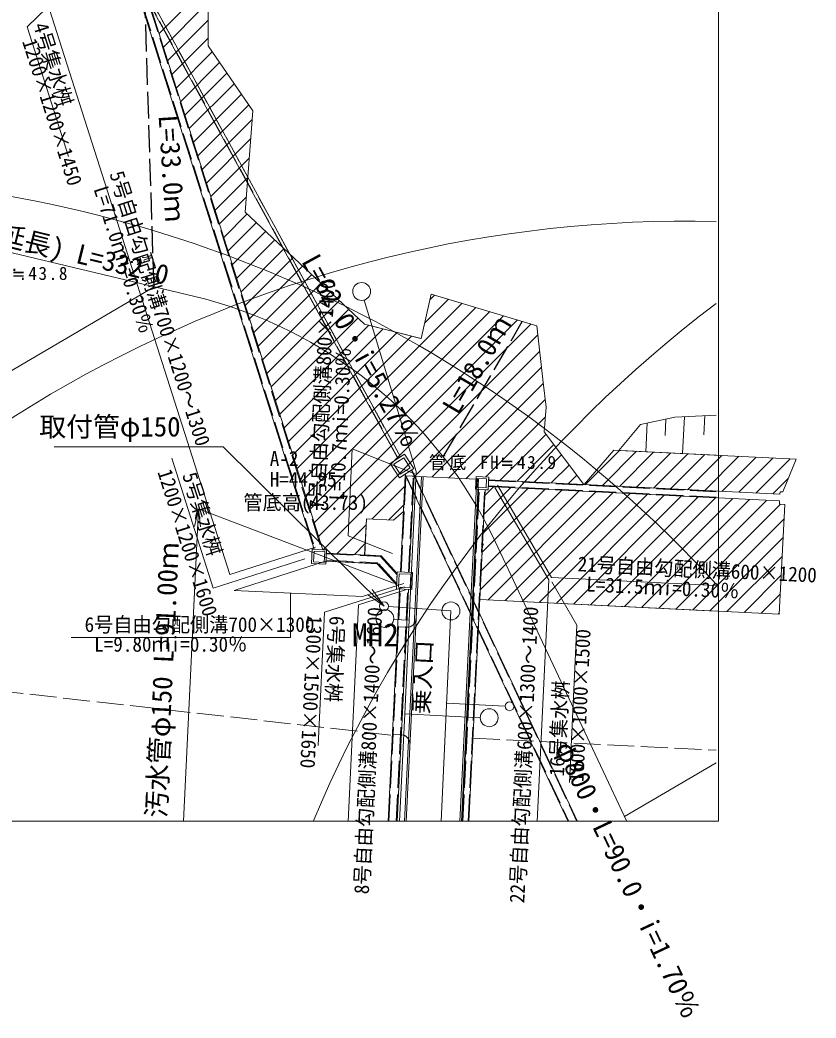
# Model space of a CAD drawing. Units: millimetres on the paper. Extents: x 0 to 442, y -44 to 297.
# Drawn here: x 264.3 to 441.8, y -43.9 to 178.6 of the extents above; entities that cross this region are included whole.
import ezdxf
from ezdxf.enums import TextEntityAlignment as Align

# ---------------------------------------------------------------- set-up
doc = ezdxf.new("R2010")
doc.units = ezdxf.units.MM
doc.header["$PDMODE"] = 32
doc.header["$PDSIZE"] = 0.5
doc.linetypes.add('DASHED', pattern=[7.5, 6, -1.5])
for name, color, linetype, lineweight in [('_0-3_①．雨水', 7, 'Continuous', 9), ('_0-5_②．汚水', 7, 'Continuous', 9), ('①．道路', 7, 'Continuous', 9), ('①．雨水', 7, 'Continuous', 9), ('②．汚水', 3, 'Continuous', 9), ('③．地下', 7, 'Continuous', 9), ('⑥．新設', 5, 'Continuous', 9), ('⑦．防火', 5, 'Continuous', 9), ('造成地', 7, 'Continuous', 9)]:
    doc.layers.add(name, color=color, linetype=linetype, lineweight=lineweight)
doc.styles.add('ＭＳ ゴシック', font='')
doc.styles.get('ＭＳ ゴシック').set_extended_font_data('MS Gothic')

msp = doc.modelspace()

# ---------------------------------------------------------------- linework, layer by layer
at = {"layer": '_0-3_①．雨水'}
for p, q in [((285.401, 195.947), (265.882, 177.072)), ((270.901, 180.936), (311.066, 54.973)), ((265.882, 177.072), (275.118, 148.104)), ((337.487, 63.585), (338.41, 82.993)), ((352.333, 77.417), (338.41, 82.993)), ((298.18, 80.872), (307.411, 51.922)), ((370.208, 74.354), (382.215, 53.757)), ((370.803, 74.877), (382.809, 54.283)), ((347.355, 59.633), (337.487, 63.585)), ((330.216, 61.079), (311.066, 54.973)), ((327.823, 58.43), (307.411, 51.922)), ((332.461, 57.915), (312.063, 51.411)), ((379.656, -0.06), (382.215, 53.757)), ((382.809, 54.283), (419.554, 52.536)), ((312.063, 51.411), (340.703, 50.049)), ((350.036, 52.209), (332.225, 46.53)), ((350.253, 51.528), (339.813, 48.199)), ((349.935, 52.992), (340.703, 50.049)), ((382.867, 53.317), (388.482, 43.685)), ((324.592, 50.815), (324.592, 40.92)), ((337.518, -0.06), (339.813, 48.199)), ((330.815, 16.871), (332.225, 46.53)), ((386.813, 8.586), (388.482, 43.685)), ((324.592, 40.92), (275.734, 40.919))]:
    msp.add_line(p, q, dxfattribs=at)
at = {"layer": '_0-5_②．汚水'}
for p, q in [((309.644, 83.403), (271.894, 83.403)), ((345.51, 47.888), (309.644, 83.403)), ((300.788, -0.032), (304.103, 69.63)), ((304.103, 69.63), (303.247, 65.666)), ((347.621, 52.999), (304.103, 69.63)), ((304.579, 65.603), (304.103, 69.63)), ((345.51, 47.888), (342.84, 51.587)), ((341.784, 50.521), (345.51, 47.888))]:
    msp.add_line(p, q, dxfattribs=at)
at = {"layer": '①．道路'}
for p, q in [((350.183, 76.965), (349.795, 69.038)), ((350.031, -0.06), (353.819, 76.785)), ((350.183, 76.965), (366.014, 76.184)), ((350.391, -0.06), (354.179, 76.768)), ((362.406, -0.06), (366.172, 76.337)), ((362.766, -0.06), (366.531, 76.319)), ((366.014, 76.184), (366.043, 76.774)), ((366.043, 76.774), (368.84, 76.636)), ((368.84, 76.636), (368.702, 73.839)), ((368.053, 73.871), (364.408, -0.06)), ((368.702, 73.839), (368.053, 73.871)), ((349.795, 69.038), (347.566, 67.082)), ((341.177, 59.317), (341.574, 67.377)), ((341.574, 67.377), (347.566, 67.082)), ((347.566, 67.082), (341.574, 67.377)), ((341.177, 59.317), (344.816, 59.138)), ((344.816, 59.138), (348.427, 55.152)), ((348.427, 55.152), (348.26, 51.758)), ((348.939, 51.725), (346.386, -0.06)), ((348.26, 51.758), (348.939, 51.725)), ((350.242, 43.217), (348.522, 43.262)), ((350.522, 43.204), (350.182, 43.22)), ((349.029, 19.249), (347.34, 19.278)), ((349.34, 19.233), (349, 19.25))]:
    msp.add_line(p, q, dxfattribs=at)
for centre, start, end in [((350.62, 45.201), 267.1843, 357.17781), ((349.241, 17.236), 357.17781, 87.1843)]:
    msp.add_arc(centre, 2, start, end, dxfattribs=at)
at = {"layer": '①．雨水'}
for p, q in [((286.902, 196.227), (329.897, 60.574)), ((288.888, 195.919), (331.816, 60.479)), ((349.126, 55.52), (350.183, 76.965)), ((350.183, 76.965), (352.181, 76.866)), ((351.124, 55.422), (352.181, 76.866)), ((365.905, 73.977), (366.043, 76.774)), ((366.043, 76.774), (368.84, 76.636)), ((368.702, 73.839), (368.84, 76.636)), ((368.811, 76.046), (419.554, 73.545)), ((362.906, -0.06), (366.554, 73.945)), ((364.408, -0.06), (368.053, 73.871)), ((365.905, 73.977), (368.702, 73.839)), ((368.737, 74.548), (419.554, 72.043)), ((329.491, 60.594), (329.333, 57.398)), ((329.491, 60.594), (332.687, 60.437)), ((329.871, 60.175), (329.752, 57.778)), ((329.871, 60.175), (332.268, 60.057)), ((332.687, 60.437), (332.529, 57.24)), ((332.268, 60.057), (332.15, 57.66)), ((332.564, 57.94), (343.982, 57.377)), ((332.652, 59.737), (344.816, 59.138)), ((348.427, 55.152), (344.816, 59.138)), ((329.333, 57.398), (332.529, 57.24)), ((329.752, 57.778), (332.15, 57.66)), ((348.302, 52.609), (343.982, 57.377)), ((348.26, 51.758), (348.447, 55.554)), ((348.447, 55.554), (351.843, 55.386)), ((348.679, 52.138), (348.827, 55.134)), ((348.827, 55.134), (351.424, 55.006)), ((351.276, 52.01), (351.424, 55.006)), ((351.656, 51.591), (351.843, 55.386)), ((346.386, -0.06), (348.939, 51.725)), ((348.26, 51.758), (351.656, 51.591)), ((348.389, -0.06), (350.937, 51.626)), ((348.679, 52.138), (351.276, 52.01))]:
    msp.add_line(p, q, dxfattribs=at)
at = {"layer": '①．雨水', "linetype": 'DASHED'}
for p, q in [((287.123, 196.192), (330.111, 60.564)), ((288.667, 195.953), (331.603, 60.49)), ((349.326, 55.51), (350.383, 76.955)), ((350.924, 55.432), (351.981, 76.876)), ((366.324, 74.357), (366.423, 76.354)), ((366.423, 76.354), (368.341, 76.26)), ((368.242, 74.262), (368.341, 76.26)), ((368.803, 75.897), (419.554, 73.395)), ((363.056, -0.06), (366.704, 73.938)), ((364.258, -0.06), (367.903, 73.879)), ((366.324, 74.357), (368.242, 74.262)), ((368.744, 74.698), (419.554, 72.193)), ((332.574, 58.139), (344.075, 57.572)), ((332.643, 59.538), (344.723, 58.942)), ((348.413, 54.869), (344.723, 58.942)), ((348.316, 52.892), (344.075, 57.572)), ((346.587, -0.06), (349.139, 51.715)), ((348.189, -0.06), (350.737, 51.636))]:
    msp.add_line(p, q, dxfattribs=at)
at = {"layer": '②．汚水'}
for p, q in [((360.402, 46.891), (346.501, 47.809)), ((358.205, -0.036), (360.4, 46.839)), ((359.437, 26.278), (372.467, 25.608))]:
    msp.add_line(p, q, dxfattribs=at)
for centre, radius in [((345.504, 47.875), 1), ((360.4, 46.839), 2), ((373.467, 25.608), 1)]:
    msp.add_circle(centre, radius, dxfattribs=at)
at = {"layer": '③．地下', "color": 3}
for p, q in [((348.594, 80.829), (291.803, 184.831)), ((349.177, 81.202), (292.408, 185.161)), ((346.877, 79.729), (350.077, 81.778)), ((349.895, 80.949), (347.706, 79.547)), ((351.297, 78.76), (349.895, 80.949)), ((350.077, 81.778), (352.126, 78.578)), ((348.926, 76.529), (346.877, 79.729)), ((349.108, 77.358), (347.706, 79.547)), ((348.926, 76.529), (352.126, 78.578)), ((352.126, 78.578), (348.926, 76.529)), ((351.297, 78.76), (349.108, 77.358)), ((351.685, 78.296), (388.591, -0.06)), ((350.122, 77.295), (386.557, -0.06))]:
    msp.add_line(p, q, dxfattribs=at)
at = {"layer": '③．地下', "linetype": 'DASHED'}
for p, q in [((348.632, 80.853), (291.842, 184.852)), ((349.139, 81.178), (292.369, 185.14)), ((351.583, 78.231), (388.458, -0.06)), ((350.224, 77.36), (386.69, -0.06))]:
    msp.add_line(p, q, dxfattribs=at)
at = {"layer": '③．地下', "linetype": 'DASHED', "lineweight": 25}
for p, q in [((294.202, 119.103), (292.106, 184.996)), ((358.698, 81.157), (376.313, 111.366))]:
    msp.add_line(p, q, dxfattribs=at)
at = {"layer": '③．地下'}
for p, q in [((302.994, 117.005), (140.117, 155.872)), ((294.202, 119.103), (185.795, 55.425)), ((399.644, -0.06), (370.251, 62.346)), ((399.124, 1.046), (419.554, 12.995))]:
    msp.add_line(p, q, dxfattribs=at)
msp.add_arc((279.783, 19.736), 100, 25.22054, 76.57877, dxfattribs=at)
at = {"layer": '⑥．新設'}
for p, q in [((352.661, 77.937), (341.073, 116.139)), ((352.661, 77.937), (351.083, 44.774)), ((347.659, 44.95), (351.083, 44.774)), ((350.09, 23.891), (351.083, 44.774)), ((350.09, 23.891), (348.951, -0.06)), ((350.09, 23.891), (366.935, 23.026))]:
    msp.add_line(p, q, dxfattribs=at)
for centre in [(340.492, 118.053), (345.67, 45.162), (368.935, 23.041)]:
    msp.add_circle(centre, 2, dxfattribs=at)
at = {"layer": '⑦．防火'}
for centre, start, end in [((213.167, -136.435), 42.51535, 139.4391), ((412.927, -146.283), 88.64397, 148.51849), ((587.881, -108.398), 126.95375, 157.23685)]:
    msp.add_arc(centre, 280, start, end, dxfattribs=at)
at = {"layer": '造成地'}
for p, q in [((420.04, 297.049), (420.04, 0.012)), ((329.897, 60.574), (286.902, 196.227)), ((286.902, 196.226), (329.897, 60.574)), ((331.816, 60.479), (288.888, 195.919)), ((331.816, 60.479), (288.888, 195.919)), ((288.888, 195.919), (331.816, 60.479)), ((288.888, 195.919), (331.816, 60.479)), ((295.336, 175.573), (303.893, 184.13)), ((296.297, 172.542), (305.692, 181.937)), ((306.284, 181.214), (306.285, 172.782)), ((306.285, 172.782), (306.284, 181.214)), ((306.285, 172.782), (306.284, 181.214)), ((297.258, 169.511), (306.284, 178.537)), ((298.219, 166.479), (306.285, 174.545)), ((299.18, 163.448), (307.192, 171.461)), ((306.285, 172.782), (316.201, 158.348)), ((316.201, 158.348), (306.285, 172.782)), ((316.201, 158.348), (306.285, 172.782)), ((300.14, 160.417), (308.818, 169.094)), ((301.101, 157.385), (310.444, 166.728)), ((302.062, 154.354), (312.069, 164.362)), ((303.023, 151.323), (313.695, 161.995)), ((303.983, 148.292), (315.321, 159.629)), ((316.201, 158.348), (314.554, 135.741)), ((314.554, 135.741), (316.201, 158.348)), ((314.554, 135.741), (316.201, 158.348)), ((304.944, 145.26), (316.057, 156.373)), ((305.905, 142.229), (315.743, 152.067)), ((306.866, 139.198), (315.43, 147.761)), ((307.827, 136.166), (315.116, 143.456)), ((308.787, 133.135), (314.802, 139.15)), ((314.554, 135.741), (341.163, 110.77)), ((341.163, 110.77), (314.554, 135.741)), ((341.163, 110.77), (314.554, 135.741)), ((309.748, 130.104), (314.983, 135.339)), ((310.709, 127.072), (317.043, 133.406)), ((311.67, 124.041), (319.102, 131.473)), ((312.63, 121.01), (321.162, 129.541)), ((313.591, 117.978), (323.221, 127.608)), ((314.552, 114.947), (325.28, 125.675)), ((315.513, 111.916), (327.34, 123.743)), ((316.474, 108.884), (329.399, 121.81)), ((317.434, 105.853), (331.459, 119.877)), ((318.395, 102.822), (333.518, 117.945)), ((319.356, 99.791), (335.578, 116.012)), ((356.02, 117.469), (353.751, 107.537)), ((356.02, 117.469), (353.751, 107.537)), ((354.549, 111.031), (359.844, 116.326)), ((355.731, 116.205), (356.771, 117.245)), ((356.02, 117.469), (379.586, 110.424)), ((379.586, 110.424), (356.02, 117.469)), ((379.586, 110.424), (356.02, 117.469)), ((320.317, 96.759), (337.637, 114.079)), ((326.081, 78.571), (362.917, 115.407)), ((327.042, 75.54), (365.99, 114.488)), ((328.003, 72.509), (369.064, 113.569)), ((321.278, 93.728), (339.696, 112.147)), ((328.964, 69.477), (372.137, 112.651)), ((329.925, 66.446), (375.21, 111.732)), ((322.238, 90.697), (342.077, 110.536)), ((323.199, 87.665), (345.254, 109.72)), ((330.885, 63.415), (378.284, 110.813)), ((341.163, 110.77), (353.682, 107.555)), ((353.751, 107.537), (341.163, 110.77)), ((353.751, 107.537), (341.163, 110.77)), ((379.586, 110.424), (380.999, 97.759)), ((380.999, 97.759), (379.586, 110.424)), ((380.999, 97.759), (379.586, 110.424)), ((324.16, 84.634), (348.43, 108.904)), ((325.121, 81.603), (351.606, 108.088)), ((331.936, 60.474), (379.817, 108.354)), ((352.315, 76.86), (380.217, 104.763)), ((356.119, 76.672), (380.618, 101.171)), ((359.924, 76.485), (381.019, 97.58)), ((380.999, 97.759), (381.613, 92.26)), ((381.613, 92.26), (380.999, 97.759)), ((381.613, 92.26), (380.999, 97.759)), ((363.728, 76.297), (381.42, 93.989)), ((381.613, 92.26), (381.206, 86.79)), ((381.206, 86.79), (381.613, 92.26)), ((381.206, 86.79), (381.613, 92.26)), ((368.096, 76.672), (381.446, 90.023)), ((410.345, 90.018), (402.691, 88.432)), ((408.339, 89.602), (408.163, 85.951)), ((419.554, 90.505), (410.345, 90.018)), ((412.075, 81.937), (412.471, 90.13)), ((417.003, 90.37), (416.796, 86.067)), ((381.206, 86.79), (390.028, 75.001)), ((390.028, 75.001), (381.206, 86.79)), ((390.028, 75.001), (381.206, 86.79)), ((402.691, 88.432), (397.839, 82.624)), ((403.882, 82.333), (404.192, 88.743)), ((371.337, 75.922), (381.634, 86.218)), ((375.142, 75.734), (383.342, 83.935)), ((390.128, 74.996), (396.711, 82.651)), ((396.711, 82.651), (390.128, 74.996)), ((396.711, 82.651), (390.128, 74.996)), ((390.36, 74.984), (397.993, 82.617)), ((394.165, 74.797), (401.799, 82.431)), ((396.711, 82.651), (419.554, 81.565)), ((397.839, 82.624), (396.711, 82.651)), ((397.839, 82.624), (419.554, 81.576)), ((437.378, 80.696), (397.839, 82.624)), ((378.946, 75.547), (385.051, 81.651)), ((397.969, 74.609), (405.606, 82.246)), ((401.774, 74.422), (409.412, 82.06)), ((405.578, 74.234), (413.219, 81.874)), ((409.383, 74.046), (417.025, 81.689)), ((413.187, 73.859), (420.832, 81.503)), ((416.992, 73.671), (424.638, 81.318)), ((420.796, 73.484), (428.445, 81.132)), ((424.601, 73.296), (432.251, 80.946)), ((428.405, 73.109), (436.058, 80.761)), ((434.436, 73.382), (437.378, 80.696)), ((382.751, 75.359), (386.76, 79.368)), ((349.126, 55.52), (350.183, 76.964)), ((350.183, 76.965), (349.793, 69.036)), ((349.793, 69.036), (350.183, 76.965)), ((350.183, 76.965), (349.795, 69.038)), ((350.031, -0.06), (353.819, 76.785)), ((366.014, 76.184), (350.183, 76.965)), ((350.183, 76.965), (366.014, 76.184)), ((350.183, 76.965), (366.014, 76.184)), ((350.183, 76.964), (352.181, 76.866)), ((350.391, -0.06), (354.179, 76.768)), ((351.124, 55.421), (352.181, 76.866)), ((362.406, -0.06), (366.172, 76.337)), ((362.766, -0.06), (366.531, 76.319)), ((365.905, 73.977), (366.043, 76.773)), ((366.014, 76.184), (366.043, 76.774)), ((366.014, 76.184), (366.043, 76.774)), ((366.036, 76.732), (366.014, 76.184)), ((368.84, 76.636), (366.043, 76.774)), ((366.043, 76.774), (368.84, 76.636)), ((366.043, 76.774), (368.84, 76.636)), ((366.043, 76.773), (368.84, 76.635)), ((368.84, 76.636), (368.702, 73.839)), ((368.702, 73.839), (368.84, 76.635)), ((368.811, 76.046), (368.84, 76.636)), ((368.84, 76.636), (368.811, 76.046)), ((390.028, 75.001), (368.811, 76.046)), ((390.028, 75.001), (368.811, 76.046)), ((368.811, 76.046), (419.554, 73.545)), ((368.811, 76.046), (390.028, 75.001)), ((386.555, 75.172), (388.468, 77.085)), ((432.21, 72.921), (435.623, 76.334)), ((342.773, 67.318), (350.067, 74.613)), ((362.906, -0.06), (366.554, 73.945)), ((368.053, 73.871), (364.408, -0.06)), ((364.408, -0.06), (368.053, 73.871)), ((365.905, 73.977), (368.702, 73.839)), ((366.847, 49.41), (368.053, 73.871)), ((366.847, 49.41), (368.053, 73.871)), ((366.954, 51.578), (388.929, 73.553)), ((367.161, 55.777), (385.124, 73.74)), ((367.368, 59.976), (381.32, 73.928)), ((367.575, 64.175), (377.515, 74.116)), ((367.782, 68.374), (373.711, 74.303)), ((367.989, 72.573), (369.906, 74.491)), ((368.702, 73.839), (368.053, 73.871)), ((368.053, 73.871), (368.702, 73.839)), ((368.053, 73.871), (368.702, 73.839)), ((368.702, 73.839), (368.737, 74.548)), ((368.702, 73.839), (368.737, 74.548)), ((368.737, 74.548), (419.554, 72.043)), ((368.737, 74.548), (419.554, 72.043)), ((368.737, 74.548), (433.692, 71.346)), ((419.554, 73.545), (390.128, 74.996)), ((390.128, 74.996), (433.766, 72.844)), ((368.687, 49.319), (392.733, 73.365)), ((372.492, 49.132), (396.538, 73.178)), ((376.296, 48.944), (400.342, 72.99)), ((380.101, 48.757), (404.147, 72.803)), ((383.906, 48.569), (407.951, 72.615)), ((387.71, 48.382), (411.756, 72.428)), ((391.515, 48.194), (415.561, 72.24)), ((395.319, 48.007), (419.365, 72.053)), ((399.124, 47.819), (423.17, 71.865)), ((402.929, 47.632), (426.974, 71.677)), ((406.733, 47.444), (430.779, 71.49)), ((433.692, 71.346), (433.656, 70.617)), ((433.766, 72.844), (433.794, 73.414)), ((433.794, 73.414), (434.436, 73.382)), ((346.578, 67.131), (349.86, 70.414)), ((349.793, 69.036), (347.566, 67.082)), ((347.566, 67.082), (349.793, 69.036)), ((410.538, 47.257), (433.887, 70.606)), ((434.828, 70.558), (433.625, 46.119)), ((433.656, 70.617), (434.828, 70.558)), ((341.16, 59.3), (341.574, 67.377)), ((341.574, 67.377), (341.177, 59.317)), ((341.177, 59.317), (341.574, 67.377)), ((347.566, 67.082), (341.574, 67.377)), ((341.574, 67.377), (347.566, 67.082)), ((341.574, 67.377), (347.566, 67.082)), ((414.342, 47.069), (434.673, 67.4)), ((335.068, 59.613), (341.506, 66.051)), ((418.147, 46.882), (434.466, 63.201)), ((329.333, 57.398), (329.491, 60.594)), ((329.491, 60.594), (329.333, 57.398)), ((329.491, 60.594), (329.897, 60.574)), ((329.491, 60.594), (332.687, 60.436)), ((329.871, 60.174), (329.752, 57.777)), ((329.871, 60.174), (332.268, 60.056)), ((332.687, 60.437), (331.816, 60.479)), ((331.816, 60.479), (332.687, 60.437)), ((332.687, 60.437), (331.831, 60.48)), ((332.687, 60.436), (332.529, 57.24)), ((332.652, 59.737), (332.687, 60.437)), ((332.652, 59.737), (332.687, 60.437)), ((332.687, 60.437), (332.652, 59.737)), ((338.865, 59.418), (341.29, 61.844)), ((332.268, 60.056), (332.149, 57.659)), ((332.564, 57.94), (332.529, 57.24)), ((343.982, 57.377), (332.564, 57.94)), ((332.564, 57.939), (343.982, 57.376)), ((341.16, 59.3), (332.652, 59.737)), ((332.652, 59.737), (341.176, 59.299)), ((332.652, 59.737), (344.816, 59.137)), ((332.652, 59.737), (341.16, 59.3)), ((341.177, 59.317), (344.816, 59.138)), ((344.816, 59.138), (348.427, 55.152)), ((348.427, 55.151), (344.816, 59.137)), ((421.952, 46.694), (434.26, 59.002)), ((332.529, 57.24), (329.333, 57.398)), ((329.333, 57.398), (332.529, 57.24)), ((329.752, 57.777), (332.149, 57.659)), ((348.302, 52.609), (343.982, 57.377)), ((348.302, 52.609), (343.982, 57.376)), ((348.26, 51.758), (348.447, 55.553)), ((348.427, 55.152), (348.26, 51.758)), ((348.447, 55.553), (351.843, 55.386)), ((348.679, 52.138), (348.827, 55.134)), ((348.827, 55.134), (351.424, 55.006)), ((351.276, 52.01), (351.424, 55.006)), ((351.656, 51.591), (351.843, 55.386)), ((425.756, 46.507), (434.053, 54.804)), ((348.939, 51.725), (346.386, -0.06)), ((346.386, -0.06), (348.939, 51.724)), ((348.26, 51.758), (348.939, 51.725)), ((348.26, 51.758), (351.656, 51.591)), ((348.389, -0.06), (350.937, 51.626)), ((348.679, 52.138), (351.276, 52.01)), ((366.847, 49.41), (419.554, 46.812)), ((419.554, 46.812), (366.847, 49.41)), ((433.625, 46.119), (366.847, 49.41)), ((429.561, 46.319), (433.846, 50.605)), ((433.365, 46.132), (433.64, 46.406)), ((350.515, 43.204), (350.175, 43.221)), ((350.515, 43.204), (350.175, 43.221)), ((349.332, 19.234), (348.993, 19.25)), ((349.34, 19.233), (349, 19.25)), ((420.04, 0.012), (0.225, 0.012))]:
    msp.add_line(p, q, dxfattribs=at)
at = {"layer": '造成地', "linetype": 'DASHED'}
for p, q in [((287.123, 196.192), (330.111, 60.563)), ((288.667, 195.953), (331.603, 60.49)), ((349.326, 55.51), (350.383, 76.954)), ((350.924, 55.431), (351.981, 76.876)), ((366.324, 74.356), (366.423, 76.354)), ((366.423, 76.354), (368.341, 76.259)), ((368.242, 74.262), (368.341, 76.259)), ((368.803, 75.896), (419.554, 73.394)), ((363.056, -0.06), (366.704, 73.937)), ((364.258, -0.06), (367.903, 73.878)), ((366.324, 74.356), (368.242, 74.262)), ((368.744, 74.698), (419.554, 72.193)), ((332.574, 58.139), (344.075, 57.572)), ((332.643, 59.537), (344.723, 58.942)), ((348.413, 54.869), (344.723, 58.942)), ((348.316, 52.891), (344.075, 57.572)), ((346.587, -0.06), (349.139, 51.715)), ((348.189, -0.06), (350.737, 51.636)), ((162.164, 40.055), (347.332, 19.131)), ((365.32, 18.445), (419.554, 15.772))]:
    msp.add_line(p, q, dxfattribs=at)
at = {"layer": '造成地', "color": 1}
for p, q in [((350.235, 43.218), (348.515, 43.263)), ((350.522, 43.204), (350.182, 43.22)), ((349.021, 19.249), (347.332, 19.278)), ((349.332, 19.234), (348.993, 19.25))]:
    msp.add_line(p, q, dxfattribs=at)
at = {"layer": '造成地'}
for centre, start, end in [((350.613, 45.202), 267.1843, 357.17781), ((350.62, 45.201), 267.1843, 357.17781), ((349.234, 17.236), 357.17781, 87.1843), ((349.234, 17.236), 357.17781, 87.1843)]:
    msp.add_arc(centre, 2, start, end, dxfattribs=at)
at = {"layer": '造成地', "color": 1}
for centre, start, end in [((350.613, 45.202), 267.1843, 357.17781), ((349.241, 17.236), 357.17781, 87.1843)]:
    msp.add_arc(centre, 2, start, end, dxfattribs=at)
at = {"layer": '造成地'}
msp.add_point((367.45, 61.641), dxfattribs=at)

# ---------------------------------------------------------------- texts
at = {"layer": '_0-3_①．雨水', "style": 'ＭＳ ゴシック', "width": 0.95}
for s, rotation, p in [('4号集水桝', 287.685, (266.281, 177.061)), ('1200×1200×1450', 287.685, (263.818, 173.491)), ('5号自由勾配側溝700×1200～1300', 287.685, (283.282, 143.989)), (' L=71.0ｍi=0.30％', 287.685, (279.09, 142.652)), ('7号自由勾配側溝800×1400', 87.277, (333.052, 69.427)), (' L=10.7ｍi=0.30％', 87.277, (337.447, 69.218)), ('1200×1200×1600', 287.685, (293.982, 77.516)), ('5号集水桝', 287.685, (299.512, 76.821)), ('21号自由勾配側溝600×1200', 357.277, (388.552, 54.711)), (' L=31.5ｍi=0.30％', 357.277, (388.343, 50.316)), ('8号自由勾配側溝800×1400～1600', 87.277, (343.072, -16.404)), ('22号自由勾配側溝600×1300～1400', 87.277, (377.738, -18.408)), ('6号自由勾配側溝700×1300', 0.002, (278.714, 41.169)), ('1300×1500×1650', 267.277, (327.428, 45.963)), ('6号集水桝', 267.277, (332.375, 45.835)), ('1000×1000×1500', 87.277, (390.93, 8.601)), (' L=9.80ｍi=0.30％', 0.002, (278.714, 36.769)), ('16号集水桝', 87.277, (386.593, 9.871))]:
    msp.add_text(s, height=3.299, rotation=rotation, dxfattribs=at).set_placement(p, align=Align.BOTTOM_LEFT)
at = {"layer": '_0-5_②．汚水', "style": 'ＭＳ ゴシック'}
msp.add_text('取付管φ150', height=4.399, dxfattribs=at).set_placement((268.594, 84.403), align=Align.BOTTOM_LEFT)
msp.add_text('汚水管φ150 L=91.00ｍ', height=4.399, rotation=87.275, dxfattribs=at).set_placement((298.149, 0.601), align=Align.BOTTOM_LEFT)
at = {"layer": '②．汚水', "style": 'ＭＳ ゴシック'}
msp.add_text('MH2', height=5.132, dxfattribs=at).set_placement((338.33, 37.42), align=Align.BOTTOM_LEFT)
at = {"layer": '③．地下', "color": 1, "style": 'ＭＳ ゴシック'}
for s, rotation, p in [('L=33.0ｍ', 273.63, (293.888, 157.206)), ('L=18.0ｍ', 59.753, (363.15, 89.627))]:
    msp.add_text(s, height=4.399, rotation=rotation, dxfattribs=at).set_placement(p, align=Align.BOTTOM_LEFT)
at = {"layer": '③．地下', "style": 'ＭＳ ゴシック'}
for s, rotation, p in [('φ300 (縦断総延長) L=332.0', 346.221, (222.313, 136.403)), ('L=62.0・i=5.27％', 298.637, (325.804, 124.176)), ('φ800・L=90.0・i=1.70％', 295.221, (382.329, 15.909))]:
    msp.add_text(s, height=4.399, rotation=rotation, dxfattribs=at).set_placement(p, align=Align.BOTTOM_LEFT)
at = {"layer": '③．地下', "style": 'ＭＳ ゴシック', "width": 0.95}
for s, p in [('A-2', (320.001, 78.178)), ('H=44.95', (320.001, 73.539)), ('管底高(43.73)', (314.122, 68.376))]:
    msp.add_text(s, height=3.299, rotation=0.002, dxfattribs=at).set_placement(p, align=Align.BOTTOM_LEFT)
at = {"layer": '③．地下', "char_height": 2.933, "attachment_point": 7, "style": 'ＭＳ ゴシック'}
for s, insert in [('\\T1.2;\\W0.95;管底\\~FH≒43.8', (246.518, 120.294)), ('\\T1.2;\\W0.95;管底\\~FH≒43.9', (355.487, 78.152))]:
    msp.add_mtext(s, dxfattribs=dict(at, insert=insert))
at = {"layer": '造成地', "color": 1, "style": 'ＭＳ ゴシック', "width": 1.1}
msp.add_text('乗入口', height=3.666, rotation=87.178, dxfattribs=at).set_placement((356.624, 23.71), align=Align.BOTTOM_LEFT)

doc.saveas('drawing.dxf')
